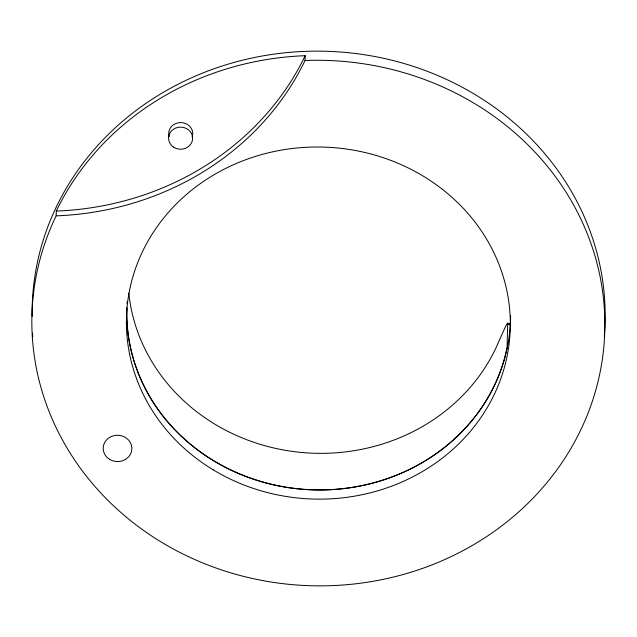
<?xml version="1.0" encoding="UTF-8"?>
<svg xmlns="http://www.w3.org/2000/svg" width="637" height="637" viewBox="0 0 637 637"><rect width="100%" height="100%" fill="white"/><g stroke="black" fill="none" stroke-linecap="round" stroke-linejoin="round"><path stroke-width="0.96" d="M56.144 215.863L56.295 211.062L57.895 207.781A286.539 262.77 1.8 0 1 301.269 55.865L305.195 55.706L305.043 60.499L303.443 63.78A286.539 262.77 1.8 0 1 60.069 215.696L56.144 215.863L55.706 216.755A286.539 262.77 1.8 0 0 244.759 576.676A286.539 262.77 1.8 0 0 603.183 352.954A286.539 262.77 1.8 0 0 306.11 60.451L305.043 60.499M126.867 308.252A191.856 175.947 1.8 0 0 298.044 488.77A191.856 175.947 1.8 0 0 507.1 347.81L507.689 323.206L505.85 325.786L499.145 340.731A191.856 175.947 1.8 0 1 294.206 451.649A191.856 175.947 1.8 0 1 128.817 293.179M305.195 55.706L303.594 58.986A286.539 262.77 1.8 0 1 60.22 210.895L56.295 211.062M507.259 323.373L510.548 324.44L507.498 323.198M510.667 324.806L507.968 323.747L510.619 325.292M32.161 316.398A286.539 262.77 1.8 0 1 327.896 51.326A286.539 262.77 1.8 0 1 604.258 336.209M32.766 336.774A286.539 262.77 1.8 0 1 32.495 333.111M510.611 315.466A191.984 176.059 1.8 0 1 507.458 346.624L504.918 357.421A191.984 176.059 1.8 0 1 292.463 488.229A191.984 176.059 1.8 0 1 126.763 307.782M127.074 303.65A191.856 175.947 1.8 0 1 127.217 301.349M192.493 136.031A12.031 11.036 1.8 0 1 192.079 137.361M169.195 136.676A12.031 11.036 1.8 0 1 179.554 122.623A12.031 11.036 1.8 0 1 192.724 134.662M213.276 469.891A191.984 176.059 1.8 0 0 510.022 333.82A191.984 176.059 1.8 0 0 231.772 165.493A191.984 176.059 1.8 0 0 213.276 469.891M109.675 459.373A14.325 13.138 1.8 0 0 131.835 449.236A14.325 13.138 1.8 0 0 111.077 436.656A14.325 13.138 1.8 0 0 109.675 459.373M173.662 147.171A12.031 11.036 1.8 0 0 192.581 139.232A12.031 11.036 1.8 0 0 175.533 128.141A12.031 11.036 1.8 0 0 173.662 147.171"/></g></svg>
